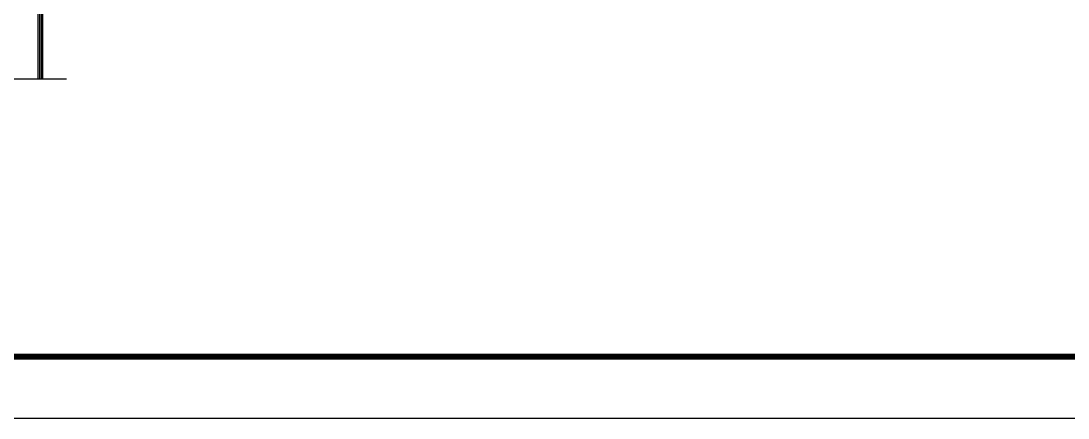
# Model space of a CAD drawing. Header units: millimetres. Extents: x -633009578 to 5705885, y -633235091 to 2571734.
# Drawn here: x 4155335 to 4206528, y 1835012 to 1854405 of the extents above; entities that cross this region are included whole.
import ezdxf
from ezdxf.enums import TextEntityAlignment as Align

# ---------------------------------------------------------------- set-up
doc = ezdxf.new("R2010")
doc.units = ezdxf.units.MM
doc.header["$LTSCALE"] = 1000
doc.header["$MEASUREMENT"] = 0
doc.layers.get('0').update_dxf_attribs({"color": 9})
for name, color, linetype in [('A-DI-S(箭头)', 76, 'Continuous'), ('A-WALL(墙)', 255, 'Continuous'), ('A-WINDOW（窗）', 4, 'Continuous'), ('设备-箱柜', 3, 'Continuous'), ('院图签、封面151013$0$PUB_TITLE', 153, 'Continuous'), ('院图签、封面151013$0$图签文字', 4, 'Continuous')]:
    doc.layers.add(name, color=color, linetype=linetype)
doc.styles.add('院图签、封面151013$0$-宋体', font='simhei.ttf', dxfattribs={"width": 0.8})

# ---------------------------------------------------------------- blocks, each defined once
blk = doc.blocks.new('建筑图框_A1')
at = {"layer": '院图签、封面151013$0$PUB_TITLE'}
blk.add_lwpolyline([(0, 0), (84100, 0), (84100, 59400), (0, 59400)], close=True, dxfattribs=at)
at = {"layer": '院图签、封面151013$0$PUB_TITLE', "const_width": 100}
blk.add_lwpolyline([(2500, 1000), (83100, 1000), (83100, 58400), (2500, 58400)], close=True, dxfattribs=at)
at = {"layer": '院图签、封面151013$0$图签文字', "color": 6, "style": '院图签、封面151013$0$-宋体'}
for tag, height, width, p in [('工程主持人', 400, 0.8, (79991, 29506)), ('审定', 400, 0.8, (79991, 28706)), ('审核', 400, 0.8, (79991, 27906)), ('专业负责人', 400, 0.8, (79991, 27106)), ('校对', 400, 0.8, (79991, 26306)), ('设计', 400, 0.8, (79991, 25506)), ('方案设计人', 400, 0.8, (79991, 24707)), ('工程编号', 300, 0.7, (81000, 8700)), ('版次', 300, 0.7, (78738, 3006)), ('日期', 300, 0.7, (82038, 3000)), ('比例', 300, 0.7, (78738, 2200)), ('图号_X施', 300, 0.7, (81538, 2200)), ('图号', 200, 0.7, (82538, 2400)), ('图号_总数', 200, 0.7, (82538, 2000))]:
    blk.add_attdef(tag, text='', height=height, dxfattribs=dict(at, width=width)).set_placement(p, align=Align.MIDDLE_CENTER)
at = {"layer": '院图签、封面151013$0$图签文字', "color": 6, "style": '院图签、封面151013$0$-宋体', "width": 0.7}
for tag, p in [('建设单位_001', (80936, 7446)), ('工程名称_001', (80934, 6045)), ('图名_001', (79743, 4060))]:
    blk.add_attdef(tag, p, '', height=300, dxfattribs=at)
blk = doc.blocks.new('$WINLIB2D$00000001')
at = {"color": 0}
for points in [[(-0.5, 0.5), (-0.5, -0.5)], [(-0.5, 0.5), (0.5, 0.5)], [(0.5, -0.5), (0.5, 0.5)], [(0.5, 0.167), (-0.5, 0.167)], [(0.5, -0.167), (-0.5, -0.167)], [(-0.5, -0.5), (0.5, -0.5)]]:
    blk.add_lwpolyline(points, dxfattribs=at)

msp = doc.modelspace()

# ---------------------------------------------------------------- linework, layer by layer
at = {"layer": 'A-DI-S(箭头)'}
msp.add_lwpolyline([(4147169.3, 1851571.8), (4152088, 1851571.8), (4152279.1, 1852096.8), (4152464.2, 1851046.8), (4152650.5, 1851571.8), (4157569.3, 1851571.8)], dxfattribs=at)
at = {"layer": 'A-WALL(墙)'}
msp.add_line((4156169.3, 1851571.8), (4156409.3, 1851571.8), dxfattribs=at)

# ---------------------------------------------------------------- block references
at = {"layer": 'A-WINDOW（窗）', "extrusion": (0, 0, -1), "xscale": -4027.820848661475, "yscale": 240, "zscale": 4027.820848661475, "rotation": 270}
msp.add_blockref('$WINLIB2D$00000001', (-4156289.3, 1853585.7), dxfattribs=at)
at = {"layer": '设备-箱柜', "xscale": 2.999999999999995, "yscale": 2.999999999999995}
msp.add_blockref('建筑图框_A1', (4008204.7, 1835012, 0), dxfattribs=at)

doc.saveas('drawing.dxf')
